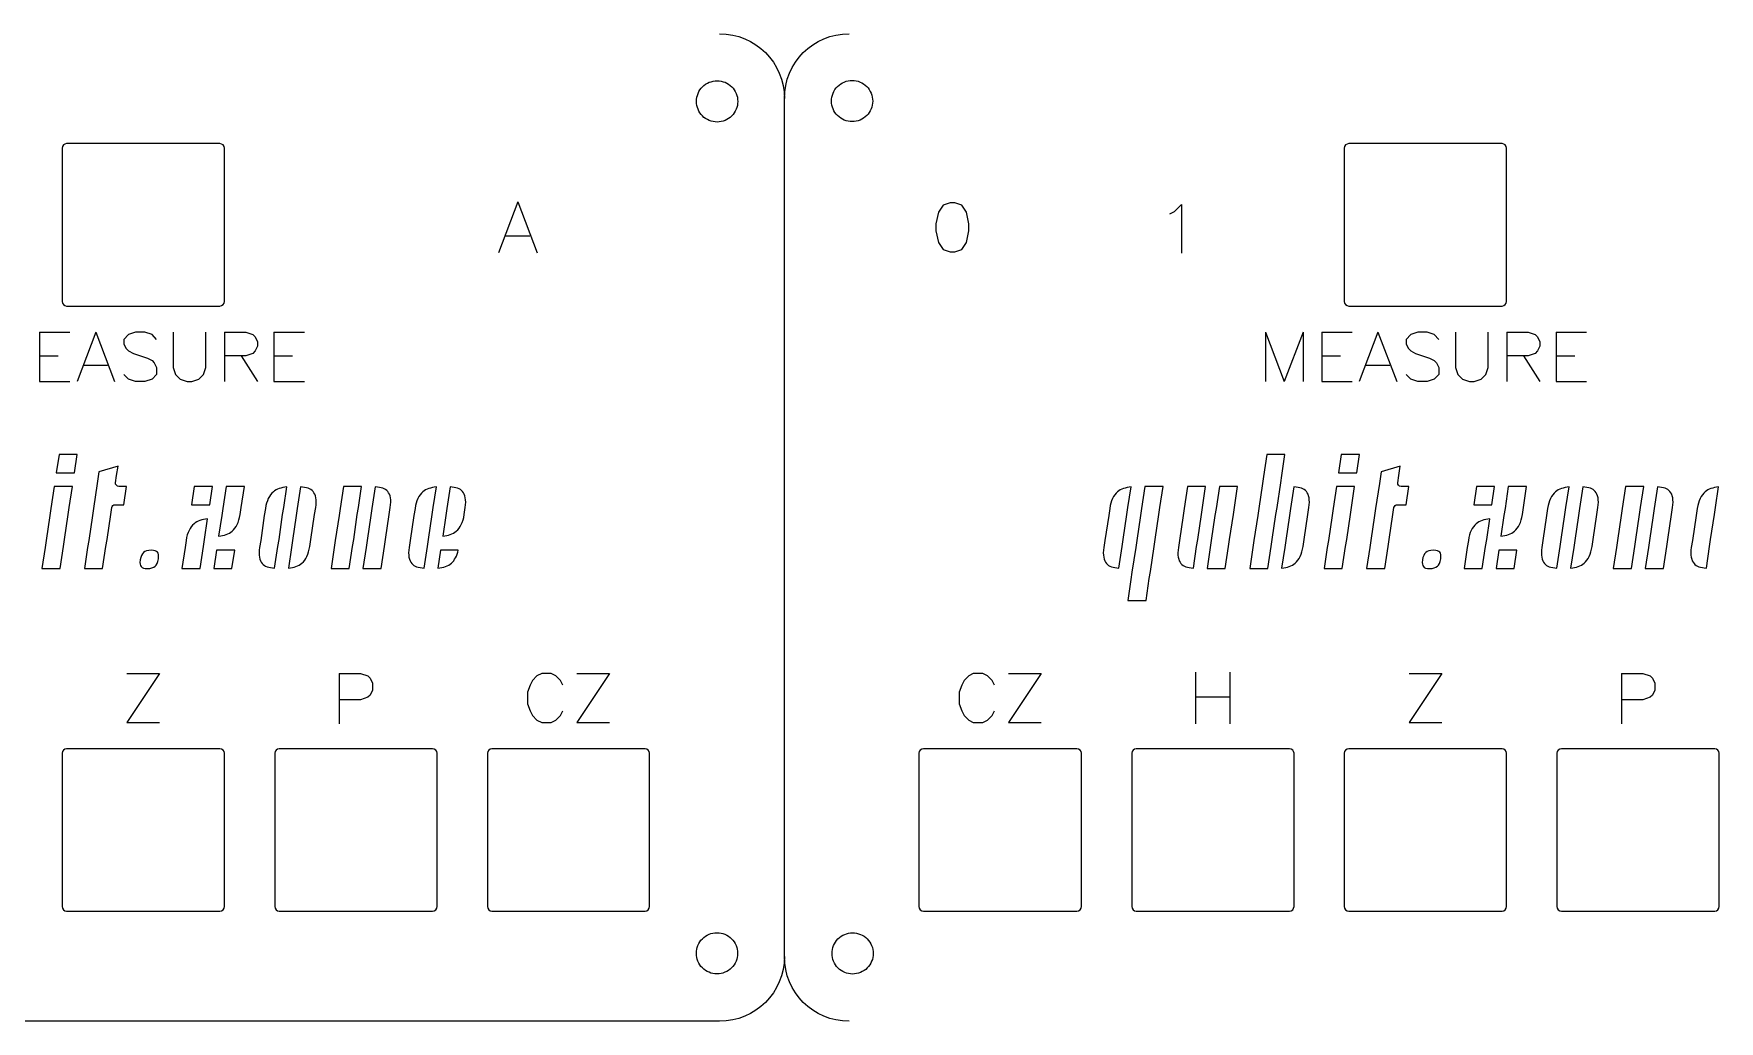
# Model space of a CAD drawing. Extents: x 0 to 498, y 0 to 383.
# Drawn here: x 240.4 to 371.3, y 230.1 to 306.8 of the extents above; entities that cross this region are included whole.
import ezdxf

# ---------------------------------------------------------------- set-up
doc = ezdxf.new("R2010")
doc.units = 0
doc.layers.get('0').update_dxf_attribs({"true_color": 0xffffff})

msp = doc.modelspace()

# ---------------------------------------------------------------- linework, layer by layer
at = {"color": 1, "true_color": 0xff0000}
for p, q in [((303.7, 306.8), (303.7, 306.8)), ((295.06, 301.54), (295.06, 301.54)), ((298.68, 235.13), (298.68, 301.77)), ((305.54, 301.57), (305.54, 301.57)), ((254.85, 298.26), (242.95, 298.26)), ((354.41, 298.26), (342.51, 298.26)), ((242.95, 285.65), (254.85, 285.65)), ((342.51, 285.65), (354.41, 285.65)), ((242.36, 274.12), (242.15, 272.7)), ((243.77, 274.12), (242.36, 274.12)), ((243.56, 272.7), (243.77, 274.12)), ((337.55, 274.12), (336.14, 274.12)), ((336.14, 274.12), (336.14, 274.12)), ((337.31, 272.48), (337.55, 274.12)), ((341.92, 274.12), (341.71, 272.7)), ((343.33, 274.12), (341.92, 274.12)), ((343.12, 272.7), (343.33, 274.12)), ((242.15, 272.7), (243.56, 272.7)), ((245.41, 272.41), (245.33, 271.86)), ((245.46, 272.77), (245.41, 272.41)), ((246.94, 273.2), (245.46, 272.77)), ((246.75, 271.93), (246.83, 272.48)), ((246.83, 272.48), (246.94, 273.2)), ((246.94, 273.2), (246.94, 273.2)), ((335.88, 272.41), (335.8, 271.86)), ((337.22, 271.93), (337.31, 272.48)), ((341.71, 272.7), (343.12, 272.7)), ((344.97, 272.41), (344.89, 271.86)), ((345.02, 272.77), (344.97, 272.41)), ((346.5, 273.2), (345.02, 272.77)), ((346.31, 271.93), (346.39, 272.48)), ((346.39, 272.48), (346.5, 273.2)), ((346.5, 273.2), (346.5, 273.2)), ((243.4, 271.64), (241.99, 271.64)), ((243.15, 270), (243.4, 271.64)), ((245.33, 271.86), (245.03, 269.93)), ((247.39, 270.22), (247.6, 271.64)), ((252.86, 271.64), (252.65, 270.22)), ((254.27, 271.64), (252.86, 271.64)), ((254.06, 270.22), (254.27, 271.64)), ((256.75, 271.64), (255.33, 271.64)), ((255.33, 271.64), (255.33, 271.64)), ((256.5, 270), (256.75, 271.64)), ((259.81, 270), (260.05, 271.6)), ((261.11, 271.61), (260.86, 269.93)), ((261.11, 271.61), (261.11, 271.61)), ((264.44, 271.64), (264.18, 269.93)), ((265.85, 271.64), (264.44, 271.64)), ((265.6, 270), (265.85, 271.64)), ((266.91, 271.61), (266.66, 269.93)), ((266.91, 271.61), (266.91, 271.61)), ((271.42, 270), (271.66, 271.6)), ((272.72, 271.61), (272.47, 269.93)), ((272.72, 271.61), (272.72, 271.61)), ((325.36, 270), (325.6, 271.6)), ((328.08, 271.64), (326.67, 271.64)), ((326.67, 271.64), (326.67, 271.64)), ((327.84, 270), (328.08, 271.64)), ((329.98, 271.64), (329.72, 269.93)), ((331.39, 271.64), (329.98, 271.64)), ((331.14, 270), (331.39, 271.64)), ((332.46, 271.64), (332.2, 269.93)), ((333.87, 271.64), (332.46, 271.64)), ((333.62, 270), (333.87, 271.64)), ((335.8, 271.86), (335.51, 269.93)), ((336.93, 270), (337.22, 271.93)), ((338.24, 271.61), (337.98, 269.93)), ((338.24, 271.61), (338.24, 271.61)), ((342.96, 271.64), (341.55, 271.64)), ((342.71, 270), (342.96, 271.64)), ((344.89, 271.86), (344.59, 269.93)), ((346.95, 270.22), (347.16, 271.64)), ((352.42, 271.64), (352.21, 270.22)), ((353.83, 271.64), (352.42, 271.64)), ((353.62, 270.22), (353.83, 271.64)), ((356.31, 271.64), (354.89, 271.64)), ((354.89, 271.64), (354.89, 271.64)), ((356.06, 270), (356.31, 271.64)), ((359.36, 270), (359.61, 271.6)), ((360.67, 271.61), (360.42, 269.93)), ((360.67, 271.61), (360.67, 271.61)), ((364, 271.64), (363.74, 269.93)), ((365.41, 271.64), (364, 271.64)), ((365.16, 270), (365.41, 271.64)), ((366.47, 271.61), (366.22, 269.93)), ((366.47, 271.61), (366.47, 271.61)), ((370.98, 270), (371.22, 271.6)), ((241.73, 269.93), (241.65, 269.38)), ((243.07, 269.45), (243.15, 270)), ((245.03, 269.93), (244.95, 269.38)), ((246.37, 269.45), (246.46, 270)), ((246.71, 270.22), (247.39, 270.22)), ((252.65, 270.22), (254.06, 270.22)), ((255.08, 269.93), (254.99, 269.38)), ((256.42, 269.45), (256.5, 270)), ((258.38, 269.93), (258.3, 269.38)), ((259.72, 269.45), (259.81, 270)), ((260.86, 269.93), (260.78, 269.38)), ((262.2, 269.45), (262.29, 270)), ((264.18, 269.93), (264.1, 269.38)), ((265.52, 269.45), (265.6, 270)), ((266.66, 269.93), (266.58, 269.38)), ((268, 269.45), (268.08, 270)), ((270, 269.93), (269.92, 269.38)), ((271.34, 269.45), (271.42, 270)), ((272.47, 269.93), (272.39, 269.38)), ((273.82, 269.45), (273.9, 270)), ((273.9, 270), (273.9, 270)), ((323.94, 269.93), (323.86, 269.38)), ((325.28, 269.45), (325.36, 270)), ((326.41, 269.93), (326.33, 269.38)), ((327.76, 269.45), (327.84, 270)), ((329.72, 269.93), (329.64, 269.38)), ((331.06, 269.45), (331.14, 270)), ((332.2, 269.93), (332.11, 269.38)), ((333.54, 269.45), (333.62, 270)), ((335.51, 269.93), (335.43, 269.38)), ((336.85, 269.45), (336.93, 270)), ((337.98, 269.93), (337.9, 269.38)), ((339.33, 269.45), (339.41, 270)), ((341.29, 269.93), (341.21, 269.38)), ((342.63, 269.45), (342.71, 270)), ((344.59, 269.93), (344.51, 269.38)), ((345.93, 269.45), (346.01, 270)), ((346.27, 270.22), (346.95, 270.22)), ((352.21, 270.22), (353.62, 270.22)), ((354.64, 269.93), (354.55, 269.38)), ((355.98, 269.45), (356.06, 270)), ((357.94, 269.93), (357.86, 269.38)), ((359.28, 269.45), (359.36, 270)), ((360.42, 269.93), (360.34, 269.38)), ((361.76, 269.45), (361.85, 270)), ((363.74, 269.93), (363.66, 269.38)), ((365.08, 269.45), (365.16, 270)), ((366.22, 269.93), (366.14, 269.38)), ((367.56, 269.45), (367.64, 270)), ((369.56, 269.93), (369.48, 269.38)), ((370.9, 269.45), (370.98, 270)), ((241.65, 269.38), (241.36, 267.45)), ((242.78, 267.52), (243.07, 269.45)), ((244.95, 269.38), (244.67, 267.45)), ((246.09, 267.52), (246.37, 269.45)), ((253.65, 267.52), (253.89, 269.12)), ((253.89, 269.12), (253.89, 269.12)), ((254.99, 269.38), (254.75, 267.78)), ((258.3, 269.38), (258.02, 267.45)), ((260.78, 269.38), (260.49, 267.45)), ((261.92, 267.52), (262.2, 269.45)), ((264.1, 269.38), (263.81, 267.45)), ((266.58, 269.38), (266.29, 267.45)), ((269.92, 269.38), (269.62, 267.45)), ((271.04, 267.52), (271.34, 269.45)), ((272.39, 269.38), (272.15, 267.78)), ((323.86, 269.38), (323.56, 267.45)), ((324.99, 267.52), (325.28, 269.45)), ((326.33, 269.38), (326.04, 267.45)), ((327.47, 267.52), (327.76, 269.45)), ((329.64, 269.38), (329.35, 267.45)), ((332.11, 269.38), (331.83, 267.45)), ((335.43, 269.38), (335.14, 267.45)), ((337.9, 269.38), (337.62, 267.45)), ((339.04, 267.52), (339.33, 269.45)), ((341.21, 269.38), (340.92, 267.45)), ((342.34, 267.52), (342.63, 269.45)), ((344.51, 269.38), (344.22, 267.45)), ((345.65, 267.52), (345.93, 269.45)), ((353.21, 267.52), (353.45, 269.12)), ((353.45, 269.12), (353.45, 269.12)), ((354.55, 269.38), (354.31, 267.78)), ((357.86, 269.38), (357.57, 267.45)), ((360.34, 269.38), (360.05, 267.45)), ((361.48, 267.52), (361.76, 269.45)), ((363.66, 269.38), (363.37, 267.45)), ((366.14, 269.38), (365.85, 267.45)), ((369.48, 269.38), (369.18, 267.45)), ((370.6, 267.52), (370.9, 269.45)), ((241.36, 267.45), (241.28, 266.9)), ((242.7, 266.97), (242.78, 267.52)), ((244.67, 267.45), (244.58, 266.9)), ((246, 266.97), (246.09, 267.52)), ((252.23, 267.45), (252.15, 266.9)), ((253.57, 266.97), (253.65, 267.52)), ((258.02, 267.45), (257.93, 266.9)), ((259.35, 266.97), (259.44, 267.52)), ((260.49, 267.45), (260.41, 266.9)), ((261.83, 266.97), (261.92, 267.52)), ((263.81, 267.45), (263.73, 266.9)), ((265.15, 266.97), (265.24, 267.52)), ((266.29, 267.45), (266.21, 266.9)), ((267.63, 266.97), (267.72, 267.52)), ((269.62, 267.45), (269.54, 266.9)), ((270.96, 266.97), (271.04, 267.52)), ((323.56, 267.45), (323.48, 266.9)), ((324.9, 266.97), (324.99, 267.52)), ((326.04, 267.45), (325.96, 266.9)), ((327.38, 266.97), (327.47, 267.52)), ((329.35, 267.45), (329.27, 266.9)), ((330.69, 266.97), (330.77, 267.52)), ((331.83, 267.45), (331.74, 266.9)), ((333.17, 266.97), (333.25, 267.52)), ((335.14, 267.45), (335.06, 266.9)), ((336.48, 266.97), (336.56, 267.52)), ((337.62, 267.45), (337.53, 266.9)), ((338.96, 266.97), (339.04, 267.52)), ((340.92, 267.45), (340.83, 266.9)), ((342.26, 266.97), (342.34, 267.52)), ((344.22, 267.45), (344.14, 266.9)), ((345.56, 266.97), (345.65, 267.52)), ((351.79, 267.45), (351.7, 266.9)), ((353.13, 266.97), (353.21, 267.52)), ((357.57, 267.45), (357.49, 266.9)), ((358.91, 266.97), (359, 267.52)), ((360.05, 267.45), (359.97, 266.9)), ((361.39, 266.97), (361.48, 267.52)), ((363.37, 267.45), (363.29, 266.9)), ((364.71, 266.97), (364.79, 267.52)), ((365.85, 267.45), (365.77, 266.9)), ((367.19, 266.97), (367.27, 267.52)), ((369.18, 267.45), (369.1, 266.9)), ((370.52, 266.97), (370.6, 267.52)), ((241.28, 266.9), (241.03, 265.26)), ((242.44, 265.26), (242.7, 266.97)), ((244.58, 266.9), (244.33, 265.26)), ((245.74, 265.26), (246, 266.97)), ((249.51, 266.68), (249.51, 266.68)), ((252.15, 266.9), (251.9, 265.26)), ((253.31, 265.26), (253.57, 266.97)), ((254.59, 266.68), (254.38, 265.26)), ((256, 266.68), (254.59, 266.68)), ((255.79, 265.26), (256, 266.68)), ((259.1, 265.29), (259.35, 266.97)), ((260.41, 266.9), (260.17, 265.3)), ((263.73, 266.9), (263.48, 265.26)), ((264.89, 265.26), (265.15, 266.97)), ((266.21, 266.9), (265.96, 265.26)), ((267.37, 265.26), (267.63, 266.97)), ((270.71, 265.29), (270.96, 266.97)), ((271.98, 266.68), (271.78, 265.3)), ((273.36, 266.68), (271.98, 266.68)), ((324.65, 265.29), (324.9, 266.97)), ((325.96, 266.9), (325.67, 264.97)), ((330.44, 265.29), (330.69, 266.97)), ((331.74, 266.9), (331.5, 265.26)), ((332.91, 265.26), (333.17, 266.97)), ((335.06, 266.9), (334.81, 265.26)), ((336.22, 265.26), (336.48, 266.97)), ((337.53, 266.9), (337.29, 265.3)), ((340.83, 266.9), (340.59, 265.26)), ((342, 265.26), (342.26, 266.97)), ((344.14, 266.9), (343.89, 265.26)), ((345.3, 265.26), (345.56, 266.97)), ((349.07, 266.68), (349.07, 266.68)), ((351.7, 266.9), (351.46, 265.26)), ((352.87, 265.26), (353.13, 266.97)), ((354.15, 266.68), (353.94, 265.26)), ((355.56, 266.68), (354.15, 266.68)), ((355.35, 265.26), (355.56, 266.68)), ((358.66, 265.29), (358.91, 266.97)), ((359.97, 266.9), (359.73, 265.3)), ((363.29, 266.9), (363.04, 265.26)), ((364.45, 265.26), (364.71, 266.97)), ((365.77, 266.9), (365.52, 265.26)), ((366.93, 265.26), (367.19, 266.97)), ((370.27, 265.29), (370.52, 266.97)), ((241.03, 265.26), (242.44, 265.26)), ((244.33, 265.26), (245.74, 265.26)), ((251.9, 265.26), (253.31, 265.26)), ((254.38, 265.26), (255.79, 265.26)), ((263.48, 265.26), (264.89, 265.26)), ((265.96, 265.26), (267.37, 265.26)), ((325.59, 264.41), (325.34, 262.78)), ((325.67, 264.97), (325.59, 264.41)), ((326.76, 262.78), (327.01, 264.49)), ((327.01, 264.49), (327.1, 265.04)), ((331.5, 265.26), (332.91, 265.26)), ((334.81, 265.26), (336.22, 265.26)), ((340.59, 265.26), (342, 265.26)), ((343.89, 265.26), (345.3, 265.26)), ((351.46, 265.26), (352.87, 265.26)), ((353.94, 265.26), (355.35, 265.26)), ((363.04, 265.26), (364.45, 265.26)), ((365.52, 265.26), (366.93, 265.26)), ((325.34, 262.78), (326.76, 262.78)), ((254.85, 251.27), (242.95, 251.27)), ((271.36, 251.27), (259.46, 251.27)), ((287.87, 251.27), (275.97, 251.27)), ((321.39, 251.27), (309.49, 251.27)), ((337.9, 251.27), (326, 251.27)), ((354.41, 251.27), (342.51, 251.27)), ((370.92, 251.27), (359.02, 251.27)), ((242.95, 238.66), (254.85, 238.66)), ((259.46, 238.66), (271.36, 238.66)), ((275.97, 238.66), (287.87, 238.66)), ((309.49, 238.66), (321.39, 238.66)), ((342.51, 238.66), (354.41, 238.66)), ((359.02, 238.66), (370.92, 238.66)), ((295.05, 235.38), (295.05, 235.38)), ((305.58, 235.37), (305.58, 235.37)), ((293.65, 230.1), (204.14, 230.1))]:
    msp.add_line(p, q, dxfattribs=at)
at = {"color": 7, "true_color": 0xffffff}
for p, q in [((277.99, 293.73), (276.49, 289.79)), ((277.99, 293.73), (279.48, 289.79)), ((311, 293.49), (310.64, 292.94)), ((311.54, 293.67), (311, 293.49)), ((311.91, 293.67), (311.54, 293.67)), ((312.45, 293.49), (311.91, 293.67)), ((312.82, 292.94), (312.45, 293.49)), ((328.97, 293), (329.51, 293.54)), ((329.51, 293.54), (329.51, 289.76)), ((310.64, 292.94), (310.45, 292.03)), ((310.45, 292.03), (310.45, 291.49)), ((313, 292.03), (312.82, 292.94)), ((313, 291.49), (313, 292.03)), ((328.61, 292.82), (328.97, 293)), ((277.05, 291.11), (278.92, 291.11)), ((310.45, 291.49), (310.64, 290.58)), ((310.64, 290.58), (311, 290.03)), ((312.45, 290.03), (312.82, 290.58)), ((312.82, 290.58), (313, 291.49)), ((311, 290.03), (311.54, 289.85)), ((311.54, 289.85), (311.91, 289.85)), ((311.91, 289.85), (312.45, 290.03)), ((240.85, 283.61), (240.85, 279.79)), ((240.85, 283.61), (243.21, 283.61)), ((245.21, 283.61), (243.76, 279.79)), ((245.21, 283.61), (246.67, 279.79)), ((247.76, 283.43), (247.4, 283.06)), ((247.4, 283.06), (247.4, 282.7)), ((247.4, 282.7), (247.58, 282.34)), ((248.31, 283.61), (247.76, 283.43)), ((249.03, 283.61), (248.31, 283.61)), ((249.58, 283.43), (249.03, 283.61)), ((249.94, 283.06), (249.58, 283.43)), ((251.22, 283.61), (251.22, 280.88)), ((253.77, 280.88), (253.77, 283.61)), ((255.22, 283.61), (255.22, 279.79)), ((255.22, 283.61), (256.86, 283.61)), ((256.86, 283.61), (257.41, 283.43)), ((257.41, 283.43), (257.59, 283.25)), ((257.59, 283.25), (257.77, 282.88)), ((257.77, 282.88), (257.77, 282.52)), ((259.04, 283.61), (259.04, 279.79)), ((259.04, 283.61), (261.41, 283.61)), ((336.04, 283.61), (336.04, 279.79)), ((336.04, 283.61), (337.49, 279.79)), ((338.95, 283.61), (337.49, 279.79)), ((338.95, 283.61), (338.95, 279.79)), ((340.41, 283.61), (340.41, 279.79)), ((340.41, 283.61), (342.77, 283.61)), ((344.77, 283.61), (343.32, 279.79)), ((344.77, 283.61), (346.23, 279.79)), ((347.32, 283.43), (346.96, 283.06)), ((346.96, 283.06), (346.96, 282.7)), ((346.96, 282.7), (347.14, 282.34)), ((347.87, 283.61), (347.32, 283.43)), ((348.59, 283.61), (347.87, 283.61)), ((349.14, 283.43), (348.59, 283.61)), ((349.5, 283.06), (349.14, 283.43)), ((350.78, 283.61), (350.78, 280.88)), ((353.33, 280.88), (353.33, 283.61)), ((354.78, 283.61), (354.78, 279.79)), ((354.78, 283.61), (356.42, 283.61)), ((356.42, 283.61), (356.97, 283.43)), ((356.97, 283.43), (357.15, 283.25)), ((357.15, 283.25), (357.33, 282.88)), ((357.33, 282.88), (357.33, 282.52)), ((358.6, 283.61), (358.6, 279.79)), ((358.6, 283.61), (360.97, 283.61)), ((240.85, 281.79), (242.3, 281.79)), ((247.58, 282.34), (247.76, 282.16)), ((247.76, 282.16), (248.13, 281.97)), ((248.13, 281.97), (249.22, 281.61)), ((249.22, 281.61), (249.58, 281.43)), ((249.58, 281.43), (249.76, 281.25)), ((256.86, 281.79), (255.22, 281.79)), ((256.5, 281.79), (257.77, 279.79)), ((257.41, 281.97), (256.86, 281.79)), ((257.59, 282.16), (257.41, 281.97)), ((257.77, 282.52), (257.59, 282.16)), ((259.04, 281.79), (260.5, 281.79)), ((340.41, 281.79), (341.86, 281.79)), ((347.14, 282.34), (347.32, 282.16)), ((347.32, 282.16), (347.68, 281.97)), ((347.68, 281.97), (348.78, 281.61)), ((348.78, 281.61), (349.14, 281.43)), ((349.14, 281.43), (349.32, 281.25)), ((356.42, 281.79), (354.78, 281.79)), ((356.06, 281.79), (357.33, 279.79)), ((356.97, 281.97), (356.42, 281.79)), ((357.15, 282.16), (356.97, 281.97)), ((357.33, 282.52), (357.15, 282.16)), ((358.6, 281.79), (360.06, 281.79)), ((244.3, 281.06), (246.12, 281.06)), ((247.76, 279.97), (247.4, 280.34)), ((249.94, 280.34), (249.58, 279.97)), ((249.76, 281.25), (249.94, 280.88)), ((249.94, 280.88), (249.94, 280.34)), ((251.22, 280.88), (251.4, 280.34)), ((251.4, 280.34), (251.76, 279.97)), ((253.22, 279.97), (253.58, 280.34)), ((253.58, 280.34), (253.77, 280.88)), ((343.86, 281.06), (345.68, 281.06)), ((347.32, 279.97), (346.96, 280.34)), ((349.5, 280.34), (349.14, 279.97)), ((349.32, 281.25), (349.5, 280.88)), ((349.5, 280.88), (349.5, 280.34)), ((350.78, 280.88), (350.96, 280.34)), ((350.96, 280.34), (351.32, 279.97)), ((352.78, 279.97), (353.14, 280.34)), ((353.14, 280.34), (353.33, 280.88)), ((240.85, 279.79), (243.21, 279.79)), ((248.31, 279.79), (247.76, 279.97)), ((249.03, 279.79), (248.31, 279.79)), ((249.58, 279.97), (249.03, 279.79)), ((251.76, 279.97), (252.31, 279.79)), ((252.31, 279.79), (252.67, 279.79)), ((252.67, 279.79), (253.22, 279.97)), ((259.04, 279.79), (261.41, 279.79)), ((340.41, 279.79), (342.77, 279.79)), ((347.87, 279.79), (347.32, 279.97)), ((348.59, 279.79), (347.87, 279.79)), ((349.14, 279.97), (348.59, 279.79)), ((351.32, 279.97), (351.87, 279.79)), ((351.87, 279.79), (352.23, 279.79)), ((352.23, 279.79), (352.78, 279.97)), ((358.6, 279.79), (360.97, 279.79)), ((250.17, 257.12), (247.63, 253.3)), ((247.63, 257.12), (250.17, 257.12)), ((264.11, 257.12), (264.11, 253.21)), ((264.11, 257.12), (265.78, 257.12)), ((265.78, 257.12), (266.34, 256.93)), ((266.34, 256.93), (266.53, 256.74)), ((266.53, 256.74), (266.71, 256.37)), ((279.11, 256.57), (278.93, 256.21)), ((279.47, 256.94), (279.11, 256.57)), ((279.84, 257.12), (279.47, 256.94)), ((280.56, 257.12), (279.84, 257.12)), ((280.93, 256.94), (280.56, 257.12)), ((281.29, 256.57), (280.93, 256.94)), ((281.47, 256.21), (281.29, 256.57)), ((285.11, 257.12), (282.56, 253.3)), ((282.56, 257.12), (285.11, 257.12)), ((312.63, 256.57), (312.45, 256.21)), ((312.99, 256.94), (312.63, 256.57)), ((313.35, 257.12), (312.99, 256.94)), ((314.08, 257.12), (313.35, 257.12)), ((314.45, 256.94), (314.08, 257.12)), ((314.81, 256.57), (314.45, 256.94)), ((314.99, 256.21), (314.81, 256.57)), ((318.63, 257.12), (316.08, 253.3)), ((316.08, 257.12), (318.63, 257.12)), ((330.61, 257.21), (330.61, 253.21)), ((333.28, 257.21), (333.28, 253.21)), ((349.73, 257.12), (347.19, 253.3)), ((347.19, 257.12), (349.73, 257.12)), ((363.67, 257.12), (363.67, 253.21)), ((363.67, 257.12), (365.34, 257.12)), ((365.34, 257.12), (365.9, 256.93)), ((365.9, 256.93), (366.08, 256.74)), ((366.08, 256.74), (366.27, 256.37)), ((266.34, 255.26), (265.78, 255.07)), ((266.53, 255.44), (266.34, 255.26)), ((266.71, 255.81), (266.53, 255.44)), ((266.71, 256.37), (266.71, 255.81)), ((278.93, 256.21), (278.74, 255.66)), ((278.74, 255.66), (278.74, 254.75)), ((312.45, 256.21), (312.26, 255.66)), ((312.26, 255.66), (312.26, 254.75)), ((330.61, 255.3), (333.28, 255.3)), ((365.9, 255.26), (365.34, 255.07)), ((366.08, 255.44), (365.9, 255.26)), ((366.27, 255.81), (366.08, 255.44)), ((366.27, 256.37), (366.27, 255.81)), ((265.78, 255.07), (264.11, 255.07)), ((278.74, 254.75), (278.93, 254.21)), ((278.93, 254.21), (279.11, 253.85)), ((281.29, 253.85), (281.47, 254.21)), ((312.26, 254.75), (312.45, 254.21)), ((312.45, 254.21), (312.63, 253.85)), ((314.81, 253.85), (314.99, 254.21)), ((365.34, 255.07), (363.67, 255.07)), ((247.63, 253.3), (250.17, 253.3)), ((279.11, 253.85), (279.47, 253.48)), ((279.47, 253.48), (279.84, 253.3)), ((279.84, 253.3), (280.56, 253.3)), ((280.56, 253.3), (280.93, 253.48)), ((280.93, 253.48), (281.29, 253.85)), ((282.56, 253.3), (285.11, 253.3)), ((312.63, 253.85), (312.99, 253.48)), ((312.99, 253.48), (313.35, 253.3)), ((313.35, 253.3), (314.08, 253.3)), ((314.08, 253.3), (314.45, 253.48)), ((314.45, 253.48), (314.81, 253.85)), ((316.08, 253.3), (318.63, 253.3)), ((347.19, 253.3), (349.73, 253.3))]:
    msp.add_line(p, q, dxfattribs=at)
at = {"color": 1, "true_color": 0xff0000}
for points in [[(293.65, 306.8), (296.44, 306.8), (298.68, 304.55), (298.68, 301.77)], [(298.68, 301.77), (298.68, 304.55), (300.92, 306.8), (303.7, 306.8)], [(291.86, 301.54), (291.86, 301.97), (292.02, 302.38), (292.32, 302.68)], [(292.32, 302.68), (292.62, 302.98), (293.03, 303.14), (293.46, 303.14)], [(293.46, 303.14), (293.88, 303.14), (294.29, 302.98), (294.59, 302.68)], [(294.59, 302.68), (294.89, 302.38), (295.06, 301.97), (295.06, 301.54)], [(302.34, 301.57), (302.34, 301.99), (302.51, 302.4), (302.81, 302.7)], [(302.81, 302.7), (303.11, 303), (303.52, 303.17), (303.94, 303.17)], [(303.94, 303.17), (304.37, 303.17), (304.77, 303), (305.07, 302.7)], [(305.07, 302.7), (305.37, 302.4), (305.54, 301.99), (305.54, 301.57)], [(292.32, 300.41), (292.02, 300.71), (291.86, 301.12), (291.86, 301.54)], [(295.06, 301.54), (295.06, 301.12), (294.89, 300.71), (294.59, 300.41)], [(302.81, 300.44), (302.51, 300.74), (302.34, 301.14), (302.34, 301.57)], [(305.54, 301.57), (305.54, 301.14), (305.37, 300.74), (305.07, 300.44)], [(293.46, 299.94), (293.03, 299.94), (292.62, 300.11), (292.32, 300.41)], [(294.59, 300.41), (294.29, 300.11), (293.88, 299.94), (293.46, 299.94)], [(303.94, 299.97), (303.52, 299.97), (303.11, 300.14), (302.81, 300.44)], [(305.07, 300.44), (304.77, 300.14), (304.37, 299.97), (303.94, 299.97)], [(242.95, 298.26), (242.75, 298.26), (242.6, 298.1), (242.6, 297.91)], [(242.6, 297.91), (242.6, 297.91), (242.6, 286.01), (242.6, 286.01)], [(255.2, 297.91), (255.2, 298.1), (255.04, 298.26), (254.85, 298.26)], [(255.2, 286.01), (255.2, 286.01), (255.2, 297.91), (255.2, 297.91)], [(342.51, 298.26), (342.31, 298.26), (342.15, 298.1), (342.15, 297.91)], [(342.15, 297.91), (342.15, 297.91), (342.15, 286.01), (342.15, 286.01)], [(354.76, 297.91), (354.76, 298.1), (354.6, 298.26), (354.41, 298.26)], [(354.76, 286.01), (354.76, 286.01), (354.76, 297.91), (354.76, 297.91)], [(242.6, 286.01), (242.6, 285.81), (242.75, 285.65), (242.95, 285.65)], [(254.85, 285.65), (255.04, 285.65), (255.2, 285.81), (255.2, 286.01)], [(342.15, 286.01), (342.15, 285.81), (342.31, 285.65), (342.51, 285.65)], [(354.41, 285.65), (354.6, 285.65), (354.76, 285.81), (354.76, 286.01)], [(336.14, 274.12), (336.14, 274.12), (335.88, 272.41), (335.88, 272.41)], [(245.41, 272.41), (245.41, 272.41), (245.41, 272.41), (245.41, 272.41)], [(335.88, 272.41), (335.88, 272.41), (335.88, 272.41), (335.88, 272.41)], [(344.97, 272.41), (344.97, 272.41), (344.97, 272.41), (344.97, 272.41)], [(241.99, 271.64), (241.99, 271.64), (241.73, 269.93), (241.73, 269.93)], [(246.81, 271.73), (246.76, 271.78), (246.74, 271.86), (246.75, 271.93)], [(247, 271.64), (246.92, 271.64), (246.85, 271.67), (246.81, 271.73)], [(247.6, 271.64), (247.6, 271.64), (247, 271.64), (247, 271.64)], [(255.33, 271.64), (255.33, 271.64), (255.08, 269.93), (255.08, 269.93)], [(259, 271.22), (258.69, 270.95), (258.48, 270.53), (258.38, 269.93)], [(260.05, 271.6), (259.61, 271.55), (259.25, 271.44), (259, 271.22)], [(262.08, 271.25), (261.9, 271.46), (261.57, 271.57), (261.11, 271.61)], [(262.29, 270), (262.38, 270.6), (262.29, 271), (262.08, 271.25)], [(267.88, 271.25), (267.7, 271.46), (267.37, 271.57), (266.91, 271.61)], [(268.08, 270), (268.18, 270.6), (268.09, 271), (267.88, 271.25)], [(270.61, 271.22), (270.3, 270.95), (270.09, 270.53), (270, 269.93)], [(271.66, 271.6), (271.22, 271.55), (270.86, 271.44), (270.61, 271.22)], [(273.69, 271.25), (273.51, 271.46), (273.18, 271.57), (272.72, 271.61)], [(273.9, 270), (273.99, 270.6), (273.9, 271), (273.69, 271.25)], [(324.55, 271.22), (324.24, 270.95), (324.03, 270.53), (323.94, 269.93)], [(325.6, 271.6), (325.16, 271.55), (324.8, 271.44), (324.55, 271.22)], [(326.67, 271.64), (326.67, 271.64), (326.41, 269.93), (326.41, 269.93)], [(339.21, 271.25), (339.03, 271.46), (338.7, 271.57), (338.24, 271.61)], [(339.41, 270), (339.5, 270.6), (339.41, 271), (339.21, 271.25)], [(341.55, 271.64), (341.55, 271.64), (341.29, 269.93), (341.29, 269.93)], [(346.37, 271.73), (346.32, 271.78), (346.3, 271.86), (346.31, 271.93)], [(346.56, 271.64), (346.48, 271.64), (346.41, 271.67), (346.37, 271.73)], [(347.16, 271.64), (347.16, 271.64), (346.56, 271.64), (346.56, 271.64)], [(354.89, 271.64), (354.89, 271.64), (354.64, 269.93), (354.64, 269.93)], [(358.56, 271.22), (358.25, 270.95), (358.04, 270.53), (357.94, 269.93)], [(359.61, 271.6), (359.17, 271.55), (358.81, 271.44), (358.56, 271.22)], [(361.64, 271.25), (361.46, 271.46), (361.13, 271.57), (360.67, 271.61)], [(361.85, 270), (361.94, 270.6), (361.85, 271), (361.64, 271.25)], [(367.44, 271.25), (367.26, 271.46), (366.93, 271.57), (366.47, 271.61)], [(367.64, 270), (367.74, 270.6), (367.65, 271), (367.44, 271.25)], [(370.17, 271.22), (369.86, 270.95), (369.65, 270.53), (369.56, 269.93)], [(371.22, 271.6), (370.78, 271.55), (370.42, 271.44), (370.17, 271.22)], [(241.73, 269.93), (241.73, 269.93), (241.73, 269.93), (241.73, 269.93)], [(246.46, 270), (246.47, 270.13), (246.58, 270.22), (246.71, 270.22)], [(255.08, 269.93), (255.08, 269.93), (255.08, 269.93), (255.08, 269.93)], [(270, 269.93), (270, 269.93), (270, 269.93), (270, 269.93)], [(272.47, 269.93), (272.47, 269.93), (272.47, 269.93), (272.47, 269.93)], [(323.94, 269.93), (323.94, 269.93), (323.94, 269.93), (323.94, 269.93)], [(326.41, 269.93), (326.41, 269.93), (326.41, 269.93), (326.41, 269.93)], [(341.29, 269.93), (341.29, 269.93), (341.29, 269.93), (341.29, 269.93)], [(346.01, 270), (346.03, 270.13), (346.14, 270.22), (346.27, 270.22)], [(354.64, 269.93), (354.64, 269.93), (354.64, 269.93), (354.64, 269.93)], [(369.56, 269.93), (369.56, 269.93), (369.56, 269.93), (369.56, 269.93)], [(246.37, 269.45), (246.37, 269.45), (246.37, 269.45), (246.37, 269.45)], [(252.84, 268.74), (252.53, 268.47), (252.32, 268.05), (252.23, 267.45)], [(253.89, 269.12), (253.46, 269.07), (253.1, 268.96), (252.84, 268.74)], [(255.8, 268.16), (256.12, 268.43), (256.33, 268.85), (256.42, 269.45)], [(259.44, 267.52), (259.44, 267.52), (259.72, 269.45), (259.72, 269.45)], [(259.72, 269.45), (259.72, 269.45), (259.72, 269.45), (259.72, 269.45)], [(262.2, 269.45), (262.2, 269.45), (262.2, 269.45), (262.2, 269.45)], [(265.24, 267.52), (265.24, 267.52), (265.52, 269.45), (265.52, 269.45)], [(265.52, 269.45), (265.52, 269.45), (265.52, 269.45), (265.52, 269.45)], [(267.72, 267.52), (267.72, 267.52), (268, 269.45), (268, 269.45)], [(268, 269.45), (268, 269.45), (268, 269.45), (268, 269.45)], [(273.2, 268.16), (273.52, 268.43), (273.73, 268.85), (273.82, 269.45)], [(330.77, 267.52), (330.77, 267.52), (331.06, 269.45), (331.06, 269.45)], [(331.06, 269.45), (331.06, 269.45), (331.06, 269.45), (331.06, 269.45)], [(333.25, 267.52), (333.25, 267.52), (333.54, 269.45), (333.54, 269.45)], [(333.54, 269.45), (333.54, 269.45), (333.54, 269.45), (333.54, 269.45)], [(336.56, 267.52), (336.56, 267.52), (336.85, 269.45), (336.85, 269.45)], [(336.85, 269.45), (336.85, 269.45), (336.85, 269.45), (336.85, 269.45)], [(339.33, 269.45), (339.33, 269.45), (339.33, 269.45), (339.33, 269.45)], [(345.93, 269.45), (345.93, 269.45), (345.93, 269.45), (345.93, 269.45)], [(352.4, 268.74), (352.09, 268.47), (351.88, 268.05), (351.79, 267.45)], [(353.45, 269.12), (353.02, 269.07), (352.66, 268.96), (352.4, 268.74)], [(355.36, 268.16), (355.68, 268.43), (355.89, 268.85), (355.98, 269.45)], [(359, 267.52), (359, 267.52), (359.28, 269.45), (359.28, 269.45)], [(359.28, 269.45), (359.28, 269.45), (359.28, 269.45), (359.28, 269.45)], [(361.76, 269.45), (361.76, 269.45), (361.76, 269.45), (361.76, 269.45)], [(364.79, 267.52), (364.79, 267.52), (365.08, 269.45), (365.08, 269.45)], [(365.08, 269.45), (365.08, 269.45), (365.08, 269.45), (365.08, 269.45)], [(367.27, 267.52), (367.27, 267.52), (367.56, 269.45), (367.56, 269.45)], [(367.56, 269.45), (367.56, 269.45), (367.56, 269.45), (367.56, 269.45)], [(244.67, 267.45), (244.67, 267.45), (244.67, 267.45), (244.67, 267.45)], [(254.75, 267.78), (255.19, 267.82), (255.55, 267.94), (255.8, 268.16)], [(258.02, 267.45), (258.02, 267.45), (258.02, 267.45), (258.02, 267.45)], [(260.49, 267.45), (260.49, 267.45), (260.49, 267.45), (260.49, 267.45)], [(263.81, 267.45), (263.81, 267.45), (263.81, 267.45), (263.81, 267.45)], [(266.29, 267.45), (266.29, 267.45), (266.29, 267.45), (266.29, 267.45)], [(272.15, 267.78), (272.58, 267.82), (272.95, 267.94), (273.2, 268.16)], [(329.35, 267.45), (329.35, 267.45), (329.35, 267.45), (329.35, 267.45)], [(331.83, 267.45), (331.83, 267.45), (331.83, 267.45), (331.83, 267.45)], [(335.14, 267.45), (335.14, 267.45), (335.14, 267.45), (335.14, 267.45)], [(337.62, 267.45), (337.62, 267.45), (337.62, 267.45), (337.62, 267.45)], [(344.22, 267.45), (344.22, 267.45), (344.22, 267.45), (344.22, 267.45)], [(354.31, 267.78), (354.75, 267.82), (355.11, 267.94), (355.36, 268.16)], [(357.57, 267.45), (357.57, 267.45), (357.57, 267.45), (357.57, 267.45)], [(360.05, 267.45), (360.05, 267.45), (360.05, 267.45), (360.05, 267.45)], [(363.37, 267.45), (363.37, 267.45), (363.37, 267.45), (363.37, 267.45)], [(365.85, 267.45), (365.85, 267.45), (365.85, 267.45), (365.85, 267.45)], [(242.7, 266.97), (242.7, 266.97), (242.7, 266.97), (242.7, 266.97)], [(248.66, 265.93), (248.62, 265.65), (248.66, 265.49), (248.74, 265.41)], [(248.92, 266.5), (248.8, 266.39), (248.7, 266.21), (248.66, 265.93)], [(249.51, 266.68), (249.24, 266.68), (249.05, 266.61), (248.92, 266.5)], [(250.01, 266.53), (249.93, 266.61), (249.79, 266.68), (249.51, 266.68)], [(249.82, 265.44), (249.95, 265.55), (250.04, 265.73), (250.08, 266.01)], [(250.08, 266.01), (250.12, 266.29), (250.08, 266.44), (250.01, 266.53)], [(253.57, 266.97), (253.57, 266.97), (253.57, 266.97), (253.57, 266.97)], [(257.93, 266.9), (257.84, 266.29), (257.93, 265.9), (258.14, 265.65)], [(261.22, 265.68), (261.53, 265.95), (261.74, 266.37), (261.83, 266.97)], [(269.54, 266.9), (269.45, 266.29), (269.54, 265.9), (269.75, 265.65)], [(270.96, 266.97), (270.96, 266.97), (270.96, 266.97), (270.96, 266.97)], [(272.83, 265.68), (273.08, 265.9), (273.25, 266.25), (273.36, 266.68)], [(323.48, 266.9), (323.39, 266.29), (323.48, 265.9), (323.69, 265.65)], [(324.9, 266.97), (324.9, 266.97), (324.9, 266.97), (324.9, 266.97)], [(327.1, 265.04), (327.1, 265.04), (327.38, 266.97), (327.38, 266.97)], [(327.38, 266.97), (327.38, 266.97), (327.38, 266.97), (327.38, 266.97)], [(329.27, 266.9), (329.18, 266.29), (329.27, 265.9), (329.47, 265.65)], [(338.34, 265.68), (338.66, 265.95), (338.87, 266.37), (338.96, 266.97)], [(342.26, 266.97), (342.26, 266.97), (342.26, 266.97), (342.26, 266.97)], [(348.22, 265.93), (348.18, 265.65), (348.22, 265.49), (348.3, 265.41)], [(348.48, 266.5), (348.36, 266.39), (348.26, 266.21), (348.22, 265.93)], [(349.07, 266.68), (348.79, 266.68), (348.61, 266.61), (348.48, 266.5)], [(349.57, 266.53), (349.49, 266.61), (349.35, 266.68), (349.07, 266.68)], [(349.38, 265.44), (349.51, 265.55), (349.6, 265.73), (349.64, 266.01)], [(349.64, 266.01), (349.68, 266.29), (349.64, 266.44), (349.57, 266.53)], [(353.13, 266.97), (353.13, 266.97), (353.13, 266.97), (353.13, 266.97)], [(357.49, 266.9), (357.4, 266.29), (357.49, 265.9), (357.7, 265.65)], [(360.78, 265.68), (361.09, 265.95), (361.3, 266.37), (361.39, 266.97)], [(369.1, 266.9), (369.01, 266.29), (369.1, 265.9), (369.31, 265.65)], [(370.52, 266.97), (370.52, 266.97), (370.52, 266.97), (370.52, 266.97)], [(248.74, 265.41), (248.81, 265.32), (248.95, 265.26), (249.23, 265.26)], [(249.23, 265.26), (249.5, 265.26), (249.69, 265.32), (249.82, 265.44)], [(258.14, 265.65), (258.32, 265.44), (258.64, 265.32), (259.1, 265.29)], [(260.17, 265.3), (260.6, 265.34), (260.96, 265.46), (261.22, 265.68)], [(269.75, 265.65), (269.93, 265.44), (270.26, 265.32), (270.71, 265.29)], [(271.78, 265.3), (272.21, 265.34), (272.58, 265.46), (272.83, 265.68)], [(323.69, 265.65), (323.87, 265.44), (324.2, 265.32), (324.65, 265.29)], [(325.67, 264.97), (325.67, 264.97), (325.67, 264.97), (325.67, 264.97)], [(329.47, 265.65), (329.65, 265.44), (329.98, 265.32), (330.44, 265.29)], [(337.29, 265.3), (337.73, 265.34), (338.09, 265.46), (338.34, 265.68)], [(348.3, 265.41), (348.37, 265.32), (348.51, 265.26), (348.79, 265.26)], [(348.79, 265.26), (349.06, 265.26), (349.25, 265.32), (349.38, 265.44)], [(357.7, 265.65), (357.87, 265.44), (358.2, 265.32), (358.66, 265.29)], [(359.73, 265.3), (360.16, 265.34), (360.52, 265.46), (360.78, 265.68)], [(369.31, 265.65), (369.49, 265.44), (369.82, 265.32), (370.27, 265.29)], [(242.95, 251.27), (242.75, 251.27), (242.6, 251.11), (242.6, 250.92)], [(242.6, 250.92), (242.6, 250.92), (242.6, 239.02), (242.6, 239.02)], [(255.2, 250.92), (255.2, 251.11), (255.04, 251.27), (254.85, 251.27)], [(255.2, 239.02), (255.2, 239.02), (255.2, 250.92), (255.2, 250.92)], [(259.46, 251.27), (259.26, 251.27), (259.11, 251.11), (259.11, 250.92)], [(259.11, 250.92), (259.11, 250.92), (259.11, 239.02), (259.11, 239.02)], [(271.71, 250.92), (271.71, 251.11), (271.55, 251.27), (271.36, 251.27)], [(271.71, 239.02), (271.71, 239.02), (271.71, 250.92), (271.71, 250.92)], [(275.97, 251.27), (275.77, 251.27), (275.62, 251.11), (275.62, 250.92)], [(275.62, 250.92), (275.62, 250.92), (275.62, 239.02), (275.62, 239.02)], [(288.22, 250.92), (288.22, 251.11), (288.06, 251.27), (287.87, 251.27)], [(288.22, 239.02), (288.22, 239.02), (288.22, 250.92), (288.22, 250.92)], [(309.49, 251.27), (309.29, 251.27), (309.13, 251.11), (309.13, 250.92)], [(309.13, 250.92), (309.13, 250.92), (309.13, 239.02), (309.13, 239.02)], [(321.74, 250.92), (321.74, 251.11), (321.58, 251.27), (321.39, 251.27)], [(321.74, 239.02), (321.74, 239.02), (321.74, 250.92), (321.74, 250.92)], [(326, 251.27), (325.8, 251.27), (325.65, 251.11), (325.65, 250.92)], [(325.65, 250.92), (325.65, 250.92), (325.65, 239.02), (325.65, 239.02)], [(338.25, 250.92), (338.25, 251.11), (338.09, 251.27), (337.9, 251.27)], [(338.25, 239.02), (338.25, 239.02), (338.25, 250.92), (338.25, 250.92)], [(342.51, 251.27), (342.31, 251.27), (342.15, 251.11), (342.15, 250.92)], [(342.15, 250.92), (342.15, 250.92), (342.15, 239.02), (342.15, 239.02)], [(354.76, 250.92), (354.76, 251.11), (354.6, 251.27), (354.41, 251.27)], [(354.76, 239.02), (354.76, 239.02), (354.76, 250.92), (354.76, 250.92)], [(359.02, 251.27), (358.82, 251.27), (358.66, 251.11), (358.66, 250.92)], [(358.66, 250.92), (358.66, 250.92), (358.66, 239.02), (358.66, 239.02)], [(371.27, 250.92), (371.27, 251.11), (371.11, 251.27), (370.92, 251.27)], [(371.27, 239.02), (371.27, 239.02), (371.27, 250.92), (371.27, 250.92)], [(242.6, 239.02), (242.6, 238.82), (242.75, 238.66), (242.95, 238.66)], [(254.85, 238.66), (255.04, 238.66), (255.2, 238.82), (255.2, 239.02)], [(259.11, 239.02), (259.11, 238.82), (259.26, 238.66), (259.46, 238.66)], [(271.36, 238.66), (271.55, 238.66), (271.71, 238.82), (271.71, 239.02)], [(275.62, 239.02), (275.62, 238.82), (275.77, 238.66), (275.97, 238.66)], [(287.87, 238.66), (288.06, 238.66), (288.22, 238.82), (288.22, 239.02)], [(309.13, 239.02), (309.13, 238.82), (309.29, 238.66), (309.49, 238.66)], [(321.39, 238.66), (321.58, 238.66), (321.74, 238.82), (321.74, 239.02)], [(325.65, 239.02), (325.65, 238.82), (325.8, 238.66), (326, 238.66)], [(326, 238.66), (326, 238.66), (337.9, 238.66), (337.9, 238.66)], [(337.9, 238.66), (338.09, 238.66), (338.25, 238.82), (338.25, 239.02)], [(342.15, 239.02), (342.15, 238.82), (342.31, 238.66), (342.51, 238.66)], [(354.41, 238.66), (354.6, 238.66), (354.76, 238.82), (354.76, 239.02)], [(358.66, 239.02), (358.66, 238.82), (358.82, 238.66), (359.02, 238.66)], [(370.92, 238.66), (371.11, 238.66), (371.27, 238.82), (371.27, 239.02)], [(292.31, 236.51), (292.61, 236.81), (293.02, 236.98), (293.45, 236.98)], [(293.45, 236.98), (293.87, 236.98), (294.28, 236.81), (294.58, 236.51)], [(302.84, 236.5), (303.15, 236.8), (303.55, 236.97), (303.98, 236.97)], [(303.98, 236.97), (304.4, 236.97), (304.81, 236.8), (305.11, 236.5)], [(291.85, 235.38), (291.85, 235.8), (292.01, 236.21), (292.31, 236.51)], [(294.58, 236.51), (294.88, 236.21), (295.05, 235.8), (295.05, 235.38)], [(302.38, 235.37), (302.38, 235.79), (302.54, 236.2), (302.84, 236.5)], [(305.11, 236.5), (305.41, 236.2), (305.58, 235.79), (305.58, 235.37)], [(292.31, 234.25), (292.01, 234.55), (291.85, 234.95), (291.85, 235.38)], [(298.68, 235.13), (298.68, 232.34), (296.44, 230.1), (293.65, 230.1)], [(295.05, 235.38), (295.05, 234.95), (294.88, 234.55), (294.58, 234.25)], [(303.7, 230.1), (300.92, 230.1), (298.68, 232.34), (298.68, 235.13)], [(302.84, 234.24), (302.54, 234.54), (302.38, 234.94), (302.38, 235.37)], [(305.58, 235.37), (305.58, 234.94), (305.41, 234.54), (305.11, 234.24)], [(293.45, 233.78), (293.02, 233.78), (292.61, 233.95), (292.31, 234.25)], [(294.58, 234.25), (294.28, 233.95), (293.87, 233.78), (293.45, 233.78)], [(303.98, 233.77), (303.55, 233.77), (303.15, 233.94), (302.84, 234.24)], [(305.11, 234.24), (304.81, 233.94), (304.4, 233.77), (303.98, 233.77)]]:
    msp.add_open_spline(points, degree=3, dxfattribs=at)

doc.saveas('drawing.dxf')
